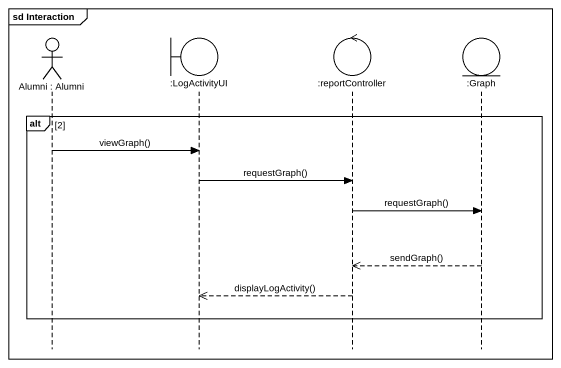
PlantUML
@startuml
mainframe sd Interaction
hide footbox
actor "Alumni : Alumni" as Alumni
boundary ":LogActivityUI" as LogActivityUI
control ":reportController" as reportController
entity ":Graph" as Graph

alt 2
  Alumni -> LogActivityUI : viewGraph()
  LogActivityUI -> reportController : requestGraph()
  reportController -> Graph : requestGraph()
  Graph -->> reportController : sendGraph()
  reportController -->> LogActivityUI : displayLogActivity()
end
@enduml
